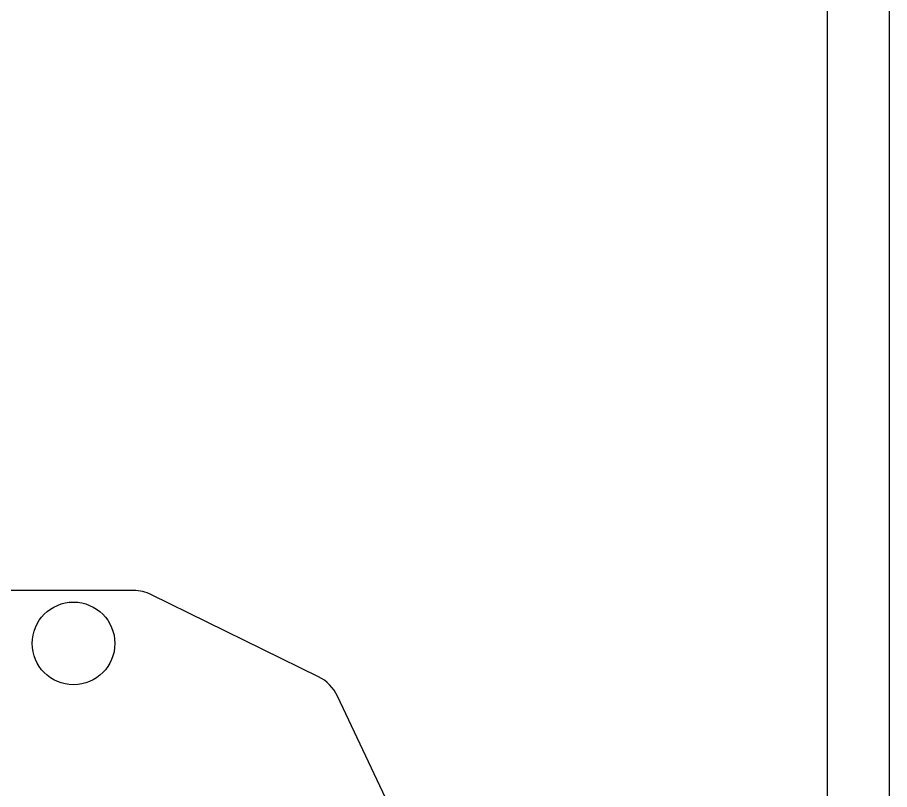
# Model space of a CAD drawing. Extents: x 16.5 to 113.1, y 4.4 to 84.5.
# Drawn here: x 55.21 to 57.848, y 39.344 to 41.68 of the extents above; entities that cross this region are included whole.
import ezdxf

# ---------------------------------------------------------------- set-up
doc = ezdxf.new("R2010")
doc.units = 0
doc.header["$MEASUREMENT"] = 0
doc.linetypes.add('SLD-SOLID', pattern=[0])
doc.layers.add('OBJECT', color=7, linetype='CONTINUOUS')

msp = doc.modelspace()

# ---------------------------------------------------------------- linework, layer by layer
at = {"layer": 'OBJECT', "linetype": 'SLD-SOLID'}
for p, q in [((57.6597, 38.1348), (57.6597, 44.0865)), ((57.8477, 36.5315), (57.8477, 44.0865)), ((55.5607, 39.9465), (54.6897, 39.9465)), ((56.1205, 39.6858), (55.6158, 39.9337)), ((56.6406, 38.6471), (56.1784, 39.6269))]:
    msp.add_line(p, q, dxfattribs=at)
msp.add_circle((55.3797, 39.7865), 0.125, dxfattribs=at)
for centre, start, end in [((55.5607, 39.8215), 63.8384, 90), ((56.0653, 39.5736), 25.2532, 63.8384)]:
    msp.add_arc(centre, 0.125, start, end, dxfattribs=at)

doc.saveas('drawing.dxf')
